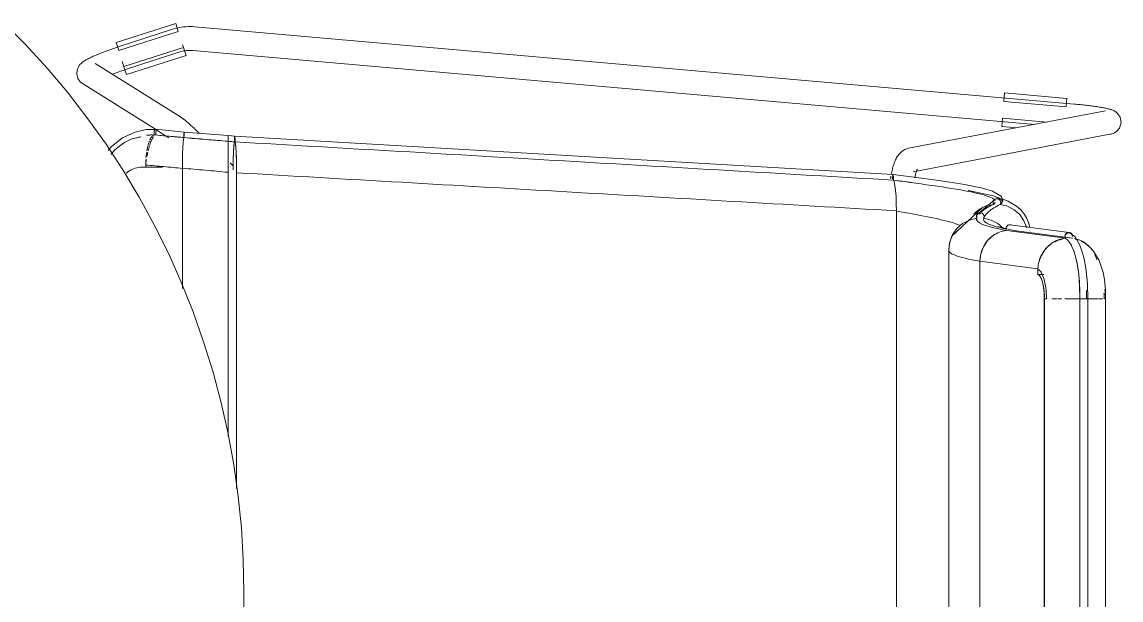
# Model space of a CAD drawing. Header units: millimetres. Extents: x 155920 to 295199, y -4084 to 97293.
# Drawn here: x 220799 to 221353, y 31786 to 32077 of the extents above; entities that cross this region are included whole.
import ezdxf

# ---------------------------------------------------------------- set-up
doc = ezdxf.new("R2010")
doc.units = ezdxf.units.MM
doc.header["$MEASUREMENT"] = 0
doc.layers.add('I-FURN', color=8, linetype='CONTINUOUS', lineweight=9)

msp = doc.modelspace()

# ---------------------------------------------------------------- linework, layer by layer
at = {"layer": 'I-FURN'}
for p, q in [((220800.77, 32066), (220789.52, 32077.38)), ((220846.44, 32067.01), (220876.44, 32076.7)), ((220876.44, 32076.7), (220877.07, 32074.75)), ((220847.74, 32062.97), (220877.75, 32072.65)), ((220874.8, 32073.7), (220847.99, 32064.99)), ((220874.85, 32073.71), (220874.8, 32073.7)), ((220875.94, 32074.04), (220874.85, 32073.71)), ((220877.05, 32074.33), (220875.94, 32074.04)), ((220878.17, 32074.57), (220877.05, 32074.33)), ((220877.07, 32074.75), (220877.71, 32072.77)), ((220879.29, 32074.76), (220878.17, 32074.57)), ((220880.42, 32074.91), (220879.29, 32074.76)), ((220881.56, 32075.02), (220880.42, 32074.91)), ((220882.7, 32075.08), (220881.56, 32075.02)), ((220883.84, 32075.09), (220882.7, 32075.08)), ((220884.99, 32075.06), (220883.84, 32075.09)), ((220886.13, 32074.99), (220884.99, 32075.06)), ((221329.45, 32036.04), (220886.13, 32074.98)), ((220811.56, 32054.19), (220800.77, 32066)), ((220847.07, 32065.06), (220846.44, 32067.01)), ((220879.95, 32065.85), (220880.32, 32064.68)), ((220833.38, 32059.38), (220833.88, 32059.62)), ((220833.88, 32059.62), (220834.38, 32059.85)), ((220834.38, 32059.85), (220834.91, 32060.09)), ((220834.91, 32060.09), (220835.46, 32060.33)), ((220835.46, 32060.33), (220836.02, 32060.57)), ((220836.02, 32060.57), (220836.6, 32060.82)), ((220836.6, 32060.82), (220837.19, 32061.06)), ((220837.19, 32061.06), (220837.8, 32061.31)), ((220837.8, 32061.31), (220838.43, 32061.56)), ((220838.43, 32061.56), (220839.07, 32061.81)), ((220839.07, 32061.81), (220839.72, 32062.07)), ((220839.72, 32062.07), (220840.39, 32062.32)), ((220840.39, 32062.32), (220841.07, 32062.58)), ((220841.07, 32062.58), (220841.75, 32062.83)), ((220841.75, 32062.83), (220842.45, 32063.09)), ((220842.45, 32063.09), (220843.16, 32063.34)), ((220843.16, 32063.34), (220843.88, 32063.59)), ((220843.88, 32063.59), (220844.6, 32063.85)), ((220844.6, 32063.85), (220845.33, 32064.1)), ((220845.33, 32064.1), (220846.06, 32064.35)), ((220846.06, 32064.35), (220846.8, 32064.59)), ((220846.8, 32064.59), (220847.54, 32064.84)), ((220847.7, 32063.08), (220847.07, 32065.06)), ((220847.54, 32064.84), (220847.99, 32064.99)), ((220880.35, 32064.59), (220850.35, 32054.9)), ((220851.65, 32050.85), (220881.66, 32060.54)), ((220851.7, 32053.57), (220878.51, 32062.28)), ((220878.51, 32062.28), (220879.14, 32062.48)), ((220879.14, 32062.48), (220879.79, 32062.64)), ((220879.79, 32062.64), (220880.43, 32062.78)), ((220880.39, 32064.47), (220881.03, 32062.5)), ((220880.43, 32062.78), (220881.08, 32062.9)), ((220881.03, 32062.5), (220881.66, 32060.54)), ((220881.08, 32062.9), (220881.74, 32062.99)), ((220881.74, 32062.99), (220882.4, 32063.05)), ((220882.4, 32063.05), (220883.06, 32063.09)), ((220883.06, 32063.09), (220883.72, 32063.09)), ((220883.72, 32063.09), (220884.39, 32063.08)), ((220884.39, 32063.08), (220885.05, 32063.03)), ((220885.05, 32063.03), (220885.08, 32063.03)), ((220885.08, 32063.03), (221309.58, 32025.74)), ((220821.87, 32041.95), (220811.56, 32054.19)), ((220826.71, 32053.15), (220827.23, 32054.53)), ((220827.23, 32054.53), (220827.8, 32055.45)), ((220827.8, 32055.45), (220828.31, 32056.08)), ((220828.31, 32056.08), (220828.78, 32056.54)), ((220828.78, 32056.54), (220829.21, 32056.91)), ((220829.21, 32056.91), (220829.61, 32057.22)), ((220829.61, 32057.22), (220830, 32057.5)), ((220830, 32057.5), (220830.39, 32057.76)), ((220830.39, 32057.76), (220830.78, 32058)), ((220830.78, 32058), (220831.18, 32058.23)), ((220831.18, 32058.23), (220831.59, 32058.46)), ((220831.59, 32058.46), (220832.01, 32058.69)), ((220832.01, 32058.69), (220832.45, 32058.92)), ((220832.45, 32058.92), (220832.91, 32059.15)), ((220832.91, 32059.15), (220833.38, 32059.38)), ((220879.42, 32029.19), (220835.84, 32056.5)), ((220849.51, 32057.47), (220850.31, 32054.99)), ((220851.02, 32052.81), (220850.38, 32054.78)), ((220826.53, 32051.18), (220826.71, 32053.15)), ((220827.12, 32048.95), (220826.53, 32051.18)), ((220828.34, 32047.22), (220827.12, 32048.95)), ((220844.72, 32051.13), (220845.35, 32051.37)), ((220845.35, 32051.37), (220845.98, 32051.6)), ((220845.98, 32051.6), (220846.63, 32051.84)), ((220846.63, 32051.84), (220847.29, 32052.07)), ((220847.29, 32052.07), (220847.95, 32052.31)), ((220847.95, 32052.31), (220848.63, 32052.54)), ((220848.63, 32052.54), (220849.3, 32052.78)), ((220849.3, 32052.78), (220849.99, 32053.01)), ((220849.99, 32053.01), (220850.68, 32053.24)), ((220850.68, 32053.24), (220851.37, 32053.47)), ((220851.65, 32050.85), (220851.02, 32052.81)), ((220851.37, 32053.47), (220851.7, 32053.57)), ((220828.34, 32047.22), (220829.47, 32046.33)), ((220829.47, 32046.33), (220866.23, 32023.29)), ((220831.68, 32029.31), (220821.87, 32041.95)), ((221294.07, 32037.5), (221294.25, 32039.57)), ((221294.25, 32039.57), (221294.43, 32041.61)), ((221294.43, 32041.61), (221325.84, 32038.85)), ((221325.84, 32038.85), (221325.66, 32036.81)), ((221345.3, 32032.56), (221246.01, 32013.74)), ((221294.06, 32037.38), (221325.47, 32034.62)), ((221325.66, 32036.81), (221325.48, 32034.74)), ((221329.6, 32036.02), (221329.45, 32036.04)), ((221330.36, 32035.95), (221329.6, 32036.02)), ((221331.11, 32035.88), (221330.36, 32035.95)), ((221331.86, 32035.81), (221331.11, 32035.88)), ((221332.6, 32035.74), (221331.86, 32035.81)), ((221333.34, 32035.66), (221332.6, 32035.74)), ((221334.07, 32035.58), (221333.34, 32035.66)), ((221334.8, 32035.5), (221334.07, 32035.58)), ((221335.52, 32035.42), (221334.8, 32035.5)), ((221336.22, 32035.34), (221335.52, 32035.42)), ((221336.92, 32035.25), (221336.22, 32035.34)), ((221337.61, 32035.17), (221336.92, 32035.25)), ((221338.29, 32035.08), (221337.61, 32035.17)), ((221338.95, 32034.99), (221338.29, 32035.08)), ((221339.6, 32034.91), (221338.95, 32034.99)), ((221340.23, 32034.82), (221339.6, 32034.91)), ((221340.85, 32034.73), (221340.23, 32034.82)), ((221341.46, 32034.63), (221340.85, 32034.73)), ((221342.04, 32034.54), (221341.46, 32034.63)), ((221342.61, 32034.45), (221342.04, 32034.54)), ((221343.16, 32034.36), (221342.61, 32034.45)), ((221343.69, 32034.26), (221343.16, 32034.36)), ((221344.21, 32034.17), (221343.69, 32034.26)), ((221344.7, 32034.07), (221344.21, 32034.17)), ((221345.18, 32033.98), (221344.7, 32034.07)), ((221345.64, 32033.88), (221345.18, 32033.98)), ((221346.09, 32033.78), (221345.64, 32033.88)), ((221346.51, 32033.68), (221346.09, 32033.78)), ((221346.93, 32033.58), (221346.51, 32033.68)), ((221347.33, 32033.47), (221346.93, 32033.58)), ((221347.72, 32033.36), (221347.33, 32033.47)), ((221348.12, 32033.23), (221347.72, 32033.36)), ((221348.52, 32033.09), (221348.12, 32033.23)), ((221348.95, 32032.92), (221348.52, 32033.09)), ((221349.43, 32032.71), (221348.95, 32032.92)), ((221349.99, 32032.4), (221349.43, 32032.71)), ((221350.69, 32031.92), (221349.99, 32032.4)), ((221351.6, 32031.07), (221350.69, 32031.92)), ((220840.97, 32016.29), (220831.68, 32029.31)), ((220879.42, 32029.19), (220879.75, 32028.98)), ((220879.75, 32028.98), (220880, 32028.79)), ((220880, 32028.79), (220880.23, 32028.62)), ((220880.23, 32028.62), (220880.45, 32028.45)), ((220880.45, 32028.45), (220880.68, 32028.27)), ((220880.68, 32028.27), (220880.91, 32028.08)), ((220880.91, 32028.08), (220881.15, 32027.87)), ((220881.15, 32027.87), (220881.4, 32027.66)), ((220881.4, 32027.66), (220881.67, 32027.43)), ((220881.67, 32027.43), (220881.95, 32027.19)), ((220881.95, 32027.19), (220882.24, 32026.93)), ((220882.24, 32026.93), (220882.55, 32026.66)), ((220882.55, 32026.66), (220882.87, 32026.37)), ((220882.87, 32026.37), (220883.21, 32026.07)), ((221292.94, 32024.7), (221293.12, 32026.74)), ((221293.12, 32026.74), (221293.3, 32028.81)), ((221315.92, 32026.94), (221293.32, 32028.93)), ((221352.64, 32029.41), (221351.6, 32031.07)), ((221352.29, 32023.9), (221353.12, 32026.65)), ((221353.12, 32026.65), (221352.64, 32029.41)), ((220849.67, 32019.04), (220855.98, 32021.94)), ((220855.98, 32021.94), (220861.63, 32023.15)), ((220861.63, 32023.15), (220867.09, 32023.24)), ((220880.69, 32021.94), (220866.2, 32023.36)), ((220866.6, 32023.06), (220873.05, 32019.02)), ((220880.6, 32021), (220880.59, 32020.55)), ((220880.59, 32020.55), (220880.6, 32021)), ((220880.62, 32021.39), (220880.6, 32021)), ((220880.6, 32021), (220880.62, 32021.38)), ((220880.64, 32021.68), (220880.62, 32021.39)), ((220880.62, 32021.38), (220880.64, 32021.68)), ((220880.66, 32021.87), (220880.64, 32021.68)), ((220880.66, 32021.87), (220880.69, 32021.94)), ((220880.69, 32021.94), (220880.66, 32021.87)), ((220902.89, 32020.11), (220880.69, 32021.94)), ((220880.71, 32021.88), (220880.69, 32021.94)), ((220880.69, 32021.94), (220880.71, 32021.87)), ((220880.74, 32021.69), (220880.71, 32021.88)), ((220880.71, 32021.87), (220880.74, 32021.69)), ((220880.76, 32021.4), (220880.74, 32021.69)), ((220880.74, 32021.69), (220880.76, 32021.39)), ((220880.78, 32021.02), (220880.76, 32021.4)), ((220880.76, 32021.39), (220880.78, 32021.01)), ((220880.79, 32020.56), (220880.78, 32021.02)), ((220880.78, 32021.01), (220880.79, 32020.56)), ((220883.21, 32026.07), (220883.56, 32025.75)), ((220883.56, 32025.75), (220883.93, 32025.42)), ((220883.93, 32025.42), (220884.3, 32025.08)), ((220884.3, 32025.08), (220884.69, 32024.72)), ((220884.69, 32024.72), (220885.09, 32024.36)), ((220885.09, 32024.36), (220885.51, 32023.98)), ((220885.51, 32023.98), (220885.93, 32023.58)), ((220885.93, 32023.58), (220886.37, 32023.18)), ((220886.37, 32023.18), (220886.81, 32022.77)), ((220886.81, 32022.77), (220887.27, 32022.34)), ((220887.27, 32022.34), (220887.73, 32021.91)), ((220887.73, 32021.91), (220888.2, 32021.47)), ((221292.94, 32024.7), (221300.84, 32024.01)), ((221347.95, 32020.85), (221347.53, 32020.77)), ((221348.46, 32020.99), (221347.95, 32020.85)), ((221349.08, 32021.2), (221348.46, 32020.99)), ((221349.88, 32021.58), (221349.08, 32021.2)), ((221350.97, 32022.33), (221349.88, 32021.58)), ((221352.29, 32023.9), (221350.97, 32022.33)), ((220849.74, 32002.91), (220840.97, 32016.29)), ((220844.14, 32014.7), (220849.67, 32019.04)), ((220845.8, 32012.97), (220850.38, 32016.46)), ((220850.38, 32016.46), (220854.06, 32018.37)), ((220880.23, 32016.46), (220880.07, 32013.99)), ((220880.08, 32014.03), (220880.23, 32016.47)), ((220880.23, 32016.48), (220880.4, 32018.2)), ((220880.4, 32018.2), (220880.23, 32016.46)), ((220880.4, 32018.2), (220880.6, 32019.09)), ((220880.6, 32019.09), (220880.4, 32018.2)), ((220880.59, 32020.55), (220880.59, 32020.06)), ((220880.59, 32020.05), (220880.59, 32020.55)), ((220880.59, 32020.06), (220880.59, 32019.56)), ((220880.59, 32019.56), (220880.59, 32020.05)), ((220880.59, 32019.56), (220880.6, 32019.09)), ((220880.6, 32019.09), (220880.59, 32019.56)), ((220880.78, 32019.1), (220880.79, 32019.58)), ((220880.79, 32019.57), (220880.78, 32019.1)), ((220880.79, 32020.07), (220880.79, 32020.56)), ((220880.79, 32020.56), (220880.79, 32020.07)), ((220902.85, 32014.64), (220902.87, 32016.39)), ((220902.87, 32016.39), (220902.85, 32014.64)), ((220902.88, 32017.28), (220902.87, 32016.39)), ((220902.87, 32016.39), (220902.88, 32017.27)), ((220902.88, 32019.56), (220902.89, 32019.86)), ((220902.89, 32019.86), (220902.88, 32019.57)), ((220902.88, 32019.57), (220902.88, 32019.19)), ((220902.88, 32019.18), (220902.88, 32019.56)), ((220902.88, 32019.19), (220902.88, 32018.73)), ((220902.88, 32018.73), (220902.88, 32019.18)), ((220902.88, 32018.24), (220902.88, 32018.73)), ((220902.88, 32018.73), (220902.88, 32018.24)), ((220902.88, 32017.74), (220902.88, 32018.24)), ((220902.88, 32018.24), (220902.88, 32017.75)), ((220902.88, 32017.75), (220902.88, 32017.28)), ((220902.88, 32017.27), (220902.88, 32017.74)), ((220902.89, 32020.11), (220906.25, 32019.84)), ((220902.89, 32020.04), (220902.89, 32020.11)), ((220902.89, 32020.11), (220902.89, 32020.04)), ((220902.89, 32020.05), (220902.89, 32020.11)), ((220902.89, 32020.11), (220902.89, 32020.05)), ((220902.9, 32019.56), (220902.9, 32019.18)), ((220902.9, 32019.18), (220902.9, 32019.56)), ((220902.9, 32019.18), (220902.9, 32018.72)), ((220902.9, 32018.73), (220902.9, 32019.18)), ((220902.9, 32018.24), (220902.9, 32018.73)), ((220902.9, 32018.72), (220902.9, 32018.23)), ((220902.9, 32017.74), (220902.9, 32018.24)), ((220902.9, 32018.23), (220902.9, 32017.74)), ((220902.9, 32017.74), (220902.9, 32017.27)), ((220902.9, 32017.27), (220902.9, 32017.74)), ((220902.91, 32016.37), (220902.93, 32014.62)), ((220902.93, 32014.62), (220902.91, 32016.37)), ((220905.94, 32016.1), (220905.75, 32014.34)), ((220906.15, 32017), (220905.94, 32016.1)), ((220906.15, 32018.9), (220906.14, 32018.45)), ((220906.14, 32018.45), (220906.14, 32017.96)), ((220906.14, 32017.96), (220906.14, 32017.47)), ((220906.14, 32017.47), (220906.15, 32017)), ((220906.17, 32019.29), (220906.15, 32018.9)), ((220906.19, 32019.58), (220906.17, 32019.29)), ((220906.22, 32019.77), (220906.19, 32019.58)), ((220906.25, 32019.84), (220906.22, 32019.77)), ((221238.16, 32000.55), (220906.25, 32019.84)), ((220906.28, 32019.77), (220906.25, 32019.84)), ((220906.3, 32019.59), (220906.28, 32019.77)), ((220906.33, 32019.29), (220906.3, 32019.59)), ((220906.34, 32018.91), (220906.33, 32019.29)), ((220906.36, 32018.46), (220906.34, 32018.91)), ((220906.35, 32017), (220906.36, 32017.47)), ((220906.56, 32016.12), (220906.35, 32017)), ((220906.36, 32017.97), (220906.36, 32018.46)), ((220906.36, 32017.47), (220906.36, 32017.97)), ((220906.75, 32014.37), (220906.56, 32016.12)), ((221248.24, 32001.95), (221347.53, 32020.77)), ((220842.46, 32012.6), (220844.14, 32014.7)), ((220843.81, 32010.58), (220845.8, 32012.97)), ((220879.89, 32007.45), (220879.96, 32010.89)), ((220879.96, 32010.89), (220879.89, 32007.45)), ((220879.96, 32010.95), (220880.08, 32014.03)), ((220880.07, 32013.99), (220879.96, 32010.89)), ((220902.84, 32012.14), (220902.83, 32009.01)), ((220902.83, 32009.01), (220902.84, 32012.13)), ((220902.84, 32012.14), (220902.85, 32014.64)), ((220902.85, 32014.64), (220902.84, 32012.14)), ((220902.93, 32014.62), (220902.94, 32012.12)), ((220902.94, 32012.12), (220902.93, 32014.62)), ((220902.94, 32012.12), (220902.95, 32009)), ((220902.95, 32009), (220902.94, 32012.12)), ((220905.58, 32011.85), (220905.46, 32008.73)), ((220905.75, 32014.34), (220905.58, 32011.85)), ((220906.92, 32011.86), (220906.75, 32014.37)), ((220907.04, 32008.73), (220906.92, 32011.86)), ((221240.67, 32010.11), (221240.32, 32009.57)), ((221241.08, 32010.64), (221240.67, 32010.11)), ((221241.53, 32011.17), (221241.08, 32010.64)), ((221242.05, 32011.69), (221241.53, 32011.17)), ((221242.64, 32012.2), (221242.05, 32011.69)), ((221243.33, 32012.68), (221242.64, 32012.2)), ((221244.12, 32013.12), (221243.33, 32012.68)), ((221245.02, 32013.48), (221244.12, 32013.12)), ((221246.01, 32013.74), (221245.02, 32013.48)), ((220869.82, 32004.3), (220860.06, 32004.3)), ((220861.31, 32004.24), (220861.31, 32005.29)), ((220879.86, 32003.71), (220879.89, 32007.36)), ((220879.89, 32007.35), (220879.86, 32003.59)), ((220902.83, 32009.01), (220902.83, 32005.44)), ((220902.83, 32005.44), (220902.83, 32009)), ((220902.83, 32001.65), (220902.83, 32005.44)), ((220902.83, 32005.44), (220902.83, 32001.65)), ((220902.95, 32005.44), (220902.95, 32001.66)), ((220902.95, 32001.66), (220902.95, 32005.44)), ((220905.5, 32004.87), (220903.97, 32006.35)), ((220905.38, 32005.18), (220905.36, 32002.92)), ((220905.46, 32008.73), (220905.38, 32005.18)), ((220907.12, 32005.17), (220907.04, 32008.73)), ((220907.14, 32001.39), (220907.12, 32005.17)), ((221238.14, 32004.42), (221237.97, 32003.79)), ((221238.32, 32005.03), (221238.14, 32004.42)), ((221238.52, 32005.64), (221238.32, 32005.03)), ((221238.72, 32006.23), (221238.52, 32005.64)), ((221238.94, 32006.81), (221238.72, 32006.23)), ((221239.18, 32007.38), (221238.94, 32006.81)), ((221239.43, 32007.94), (221239.18, 32007.38)), ((221239.7, 32008.5), (221239.43, 32007.94)), ((221239.99, 32009.03), (221239.7, 32008.5)), ((221240.32, 32009.57), (221239.99, 32009.03)), ((220857.97, 31989.19), (220849.74, 32002.91)), ((220879.86, 32003.59), (220879.86, 31943.1)), ((220879.86, 31943.1), (220879.86, 32003.59)), ((220902.83, 31868.65), (220902.83, 32001.65)), ((220902.83, 32001.65), (220902.83, 31868.65)), ((220907.14, 31842.29), (220907.14, 32001.39)), ((220907.14, 32001.39), (220907.14, 31842.29)), ((221237.03, 31999.03), (221236.93, 31998.3)), ((221237.13, 31999.74), (221237.03, 31999.03)), ((221237.38, 32001.14), (221237.25, 32000.45)), ((221237.51, 32001.82), (221237.38, 32001.14)), ((221237.65, 32002.49), (221237.51, 32001.82)), ((221237.81, 32003.14), (221237.65, 32002.49)), ((221237.97, 32003.79), (221237.81, 32003.14)), ((221237.94, 31998.69), (221237.95, 31999.19)), ((221237.95, 31999.18), (221237.94, 31998.69)), ((221237.94, 31998.69), (221237.95, 31998.19)), ((221237.95, 31998.19), (221237.94, 31998.69)), ((221237.95, 31999.19), (221237.98, 31999.64)), ((221237.98, 31999.63), (221237.95, 31999.18)), ((221237.98, 31999.64), (221238.01, 32000.02)), ((221238.01, 32000.01), (221237.98, 31999.63)), ((221238.01, 32000.02), (221238.06, 32000.31)), ((221238.06, 32000.3), (221238.01, 32000.01)), ((221238.11, 32000.49), (221238.06, 32000.3)), ((221238.06, 32000.31), (221238.11, 32000.49)), ((221238.16, 32000.55), (221238.11, 32000.49)), ((221238.11, 32000.49), (221238.16, 32000.55)), ((221238.16, 32000.55), (221250.01, 31998.99)), ((221238.21, 32000.48), (221238.16, 32000.55)), ((221238.16, 32000.55), (221238.21, 32000.48)), ((221238.26, 32000.28), (221238.21, 32000.48)), ((221238.21, 32000.48), (221238.26, 32000.29)), ((221238.26, 32000.29), (221238.31, 31999.99)), ((221238.31, 31999.98), (221238.26, 32000.28)), ((221238.31, 31999.99), (221238.34, 31999.6)), ((221238.34, 31999.6), (221238.31, 31999.98)), ((221238.36, 31999.14), (221238.34, 31999.6)), ((221238.34, 31999.6), (221238.36, 31999.15)), ((221238.36, 31999.15), (221238.37, 31998.65)), ((221238.37, 31998.65), (221238.36, 31999.14)), ((221238.37, 31998.15), (221238.37, 31998.65)), ((221238.37, 31998.65), (221238.37, 31998.16)), ((221249.26, 31999.4), (221249.17, 31998.91)), ((221249.37, 31999.87), (221249.26, 31999.4)), ((221249.47, 32000.32), (221249.37, 31999.87)), ((221249.57, 32000.74), (221249.47, 32000.32)), ((221249.68, 32001.13), (221249.57, 32000.74)), ((221249.79, 32001.5), (221249.68, 32001.13)), ((221249.9, 32001.84), (221249.79, 32001.5)), ((221250, 32002.14), (221249.9, 32001.84)), ((221250.11, 32002.41), (221250, 32002.14)), ((221250.01, 31998.99), (221259.94, 31997.64)), ((221250.2, 32002.64), (221250.11, 32002.41)), ((221250.29, 32002.83), (221250.2, 32002.64)), ((221250.36, 32002.99), (221250.29, 32002.83)), ((221250.41, 32003.07), (221250.36, 32002.99)), ((221250.45, 32003.15), (221250.41, 32003.07)), ((221250.47, 32003.17), (221250.45, 32003.15)), ((221238.37, 31998.16), (221238.35, 31997.68)), ((221238.35, 31997.68), (221238.37, 31998.15)), ((221238.35, 31997.68), (221238.75, 31996.78)), ((221238.75, 31996.78), (221238.35, 31997.68)), ((221238.75, 31996.78), (221239.11, 31995.04)), ((221239.11, 31995.03), (221238.75, 31996.78)), ((221239.11, 31995.04), (221239.42, 31992.57)), ((221239.43, 31992.54), (221239.11, 31995.03)), ((221259.94, 31997.64), (221267.96, 31996.46)), ((221267.96, 31996.46), (221274.28, 31995.42)), ((221274.28, 31995.42), (221283.3, 31993.62)), ((221283.3, 31993.62), (221288.29, 31992.21)), ((220865.64, 31975.15), (220857.97, 31989.19)), ((221239.43, 31992.54), (221239.66, 31989.49)), ((221239.66, 31989.44), (221239.43, 31992.54)), ((221239.66, 31989.44), (221239.82, 31985.97)), ((221239.82, 31985.9), (221239.66, 31989.44)), ((221280.14, 31991.71), (221276.07, 31992.44)), ((221288.66, 31989.82), (221280.14, 31991.71)), ((221289.69, 31988.11), (221280.27, 31979.99)), ((221288.29, 31992.21), (221292.93, 31989.44)), ((221296.29, 31987.14), (221288.66, 31989.82)), ((221289.19, 31987.78), (221288.87, 31987.4)), ((221288.88, 31987.4), (221289.19, 31987.78)), ((221289.19, 31987.78), (221289.6, 31988.07)), ((221289.6, 31988.07), (221289.19, 31987.78)), ((221289.41, 31987.96), (221289.63, 31988.09)), ((221289.6, 31988.07), (221290.06, 31988.25)), ((221290.06, 31988.25), (221289.6, 31988.07)), ((221290.06, 31988.25), (221290.54, 31988.31)), ((221290.54, 31988.31), (221290.06, 31988.25)), ((221290.54, 31988.31), (221291.03, 31988.23)), ((221291.03, 31988.24), (221290.54, 31988.31)), ((221291.48, 31988.04), (221291.03, 31988.24)), ((221291.03, 31988.23), (221291.48, 31988.04)), ((221291.48, 31988.04), (221291.87, 31987.74)), ((221291.88, 31987.74), (221291.48, 31988.04)), ((221291.87, 31987.74), (221292.18, 31987.35)), ((221292.18, 31987.36), (221291.88, 31987.74)), ((221292.93, 31989.44), (221293.46, 31987.26)), ((221239.82, 31985.9), (221239.88, 31982.21)), ((221239.88, 31982.13), (221239.82, 31985.9)), ((221239.88, 31598.73), (221239.88, 31982.13)), ((221239.88, 31982.13), (221239.88, 31598.73)), ((221283.49, 31984), (221267.8, 31969.4)), ((221281.82, 31983.06), (221278.98, 31980.66)), ((221278.98, 31980.66), (221281.82, 31983.05)), ((221281.82, 31983.05), (221285.15, 31984.7)), ((221285.14, 31984.7), (221281.82, 31983.06)), ((221288.76, 31985.49), (221285.14, 31984.7)), ((221285.15, 31984.7), (221288.76, 31985.49)), ((221288.58, 31986.46), (221288.67, 31986.95)), ((221288.67, 31986.95), (221288.58, 31986.46)), ((221288.61, 31985.96), (221288.58, 31986.46)), ((221288.58, 31986.46), (221288.61, 31985.96)), ((221288.76, 31985.49), (221288.61, 31985.96)), ((221288.61, 31985.96), (221288.76, 31985.49)), ((221288.67, 31986.95), (221288.88, 31987.4)), ((221288.87, 31987.4), (221288.67, 31986.95)), ((221292.38, 31986.9), (221292.18, 31987.36)), ((221292.18, 31987.35), (221292.37, 31986.9)), ((221292.41, 31985.91), (221292.24, 31985.44)), ((221292.25, 31985.44), (221292.41, 31985.91)), ((221295.88, 31984.53), (221292.25, 31985.44)), ((221292.37, 31986.9), (221292.45, 31986.4)), ((221292.45, 31986.41), (221292.38, 31986.9)), ((221292.41, 31985.91), (221292.45, 31986.41)), ((221292.45, 31986.4), (221292.41, 31985.91)), ((221293.46, 31987.26), (221293.17, 31986.34)), ((221299.2, 31982.79), (221295.88, 31984.53)), ((221300.4, 31984.64), (221296.29, 31987.14)), ((221302.02, 31980.31), (221299.2, 31982.79)), ((221302.36, 31982.9), (221300.4, 31984.64)), ((221304.05, 31980.93), (221302.36, 31982.9)), ((221276.65, 31977.58), (221273.26, 31975.83)), ((221273.27, 31975.83), (221276.65, 31977.58)), ((221280.37, 31978.48), (221276.65, 31977.58)), ((221280.25, 31979.94), (221280.17, 31979.45)), ((221280.17, 31979.44), (221280.25, 31979.93)), ((221280.17, 31979.45), (221280.21, 31978.95)), ((221280.21, 31978.95), (221280.17, 31979.44)), ((221280.37, 31978.48), (221280.21, 31978.95)), ((221280.21, 31978.95), (221280.37, 31978.48)), ((221280.45, 31980.39), (221280.25, 31979.94)), ((221280.25, 31979.93), (221280.45, 31980.38)), ((221280.4, 31980.29), (221280.35, 31977.41)), ((221280.45, 31980.38), (221280.77, 31980.77)), ((221280.77, 31980.77), (221280.45, 31980.39)), ((221280.77, 31980.77), (221281.17, 31981.06)), ((221281.17, 31981.06), (221280.77, 31980.77)), ((221281.17, 31981.06), (221281.63, 31981.25)), ((221281.63, 31981.25), (221281.17, 31981.06)), ((221281.63, 31981.25), (221282.12, 31981.32)), ((221282.12, 31981.32), (221281.63, 31981.25)), ((221282.12, 31981.32), (221282.61, 31981.25)), ((221282.61, 31981.25), (221282.12, 31981.32)), ((221282.61, 31981.25), (221283.07, 31981.06)), ((221283.07, 31981.06), (221282.61, 31981.25)), ((221283.07, 31981.06), (221283.48, 31980.77)), ((221283.48, 31980.77), (221283.07, 31981.06)), ((221283.48, 31980.77), (221283.79, 31980.38)), ((221283.79, 31980.39), (221283.48, 31980.77)), ((221283.99, 31979.94), (221283.79, 31980.39)), ((221283.79, 31980.38), (221283.99, 31979.93)), ((221284.03, 31978.95), (221283.87, 31978.48)), ((221283.88, 31978.48), (221284.04, 31978.95)), ((221287.59, 31977.58), (221283.88, 31978.48)), ((221284.16, 31979.16), (221283.98, 31978.72)), ((221284.08, 31979.45), (221283.99, 31979.94)), ((221283.99, 31979.93), (221284.07, 31979.44)), ((221284.07, 31979.44), (221284.03, 31978.95)), ((221284.04, 31978.95), (221284.08, 31979.45)), ((221290.98, 31975.83), (221287.59, 31977.58)), ((221304.2, 31977.23), (221302.02, 31980.31)), ((221305.42, 31978.73), (221304.05, 31980.93)), ((221305.6, 31973.71), (221304.2, 31977.23)), ((221306.45, 31976.36), (221305.42, 31978.73)), ((220872.74, 31960.81), (220865.64, 31975.15)), ((221270.39, 31973.32), (221268.21, 31970.19)), ((221268.22, 31970.18), (221270.39, 31973.32)), ((221270.39, 31973.32), (221273.27, 31975.83)), ((221273.26, 31975.83), (221270.39, 31973.32)), ((221290.95, 31974.32), (221293.39, 31973.57)), ((221293.86, 31973.32), (221290.98, 31975.83)), ((221293.39, 31973.57), (221299.68, 31972.19)), ((221295.24, 31973.8), (221295.16, 31973.3)), ((221295.16, 31973.3), (221295.2, 31972.81)), ((221295.43, 31974.25), (221295.24, 31973.8)), ((221295.35, 31972.34), (221325.05, 31968.49)), ((221295.73, 31974.63), (221295.43, 31974.25)), ((221296.12, 31974.93), (221295.73, 31974.63)), ((221296.56, 31975.11), (221296.12, 31974.93)), ((221297.03, 31975.18), (221296.56, 31975.11)), ((221297.5, 31975.12), (221297.03, 31975.18)), ((221297.26, 31975.17), (221327.04, 31971.31)), ((221297.94, 31974.93), (221297.5, 31975.12)), ((221298.9, 31972.32), (221328.59, 31968.47)), ((221307.11, 31973.85), (221306.45, 31976.36)), ((221327.53, 31970.95), (221329.92, 31969.06)), ((221266.67, 31966.04), (221266.23, 31962.29)), ((221266.38, 31962.83), (221266.86, 31966.62)), ((221266.85, 31966.62), (221266.38, 31962.83)), ((221268.39, 31970.5), (221266.67, 31966.04)), ((221268.21, 31970.19), (221266.85, 31966.62)), ((221266.86, 31966.62), (221268.22, 31970.18)), ((221267.8, 31969.4), (221267.09, 31967.48)), ((221285.85, 31967.22), (221283.77, 31964.11)), ((221288.59, 31969.71), (221285.85, 31967.22)), ((221322.63, 31969.24), (221327.4, 31968.63)), ((221329.92, 31969.06), (221332.22, 31965.23)), ((221333.03, 31966.93), (221335.3, 31965.6)), ((221335.3, 31965.6), (221337.37, 31963.93)), ((220879.26, 31946.2), (220872.74, 31960.81)), ((221266.23, 31962.29), (221266.23, 31657.49)), ((221266.38, 31618.04), (221266.38, 31962.83)), ((221266.38, 31962.83), (221266.38, 31618.04)), ((221282.45, 31960.56), (221281.98, 31956.79)), ((221283.77, 31964.11), (221282.45, 31960.56)), ((221329.27, 31962.02), (221329.08, 31962.53)), ((221330.15, 31959.19), (221329.27, 31962.02)), ((221332.22, 31965.23), (221333.41, 31962.07)), ((221333.41, 31962.07), (221334.49, 31958.02)), ((221337.37, 31963.93), (221339.2, 31961.95)), ((221339.2, 31961.95), (221342.07, 31957.23)), ((221281.98, 31956.79), (221311.25, 31952.93)), ((221281.98, 31624.08), (221281.98, 31956.79)), ((221281.98, 31956.79), (221281.98, 31624.08)), ((221330.95, 31955.69), (221330.15, 31959.19)), ((221331.78, 31950.26), (221330.95, 31955.69)), ((221334.49, 31958.02), (221335.36, 31953.31)), ((221342.07, 31957.23), (221344.09, 31951.08)), ((221311.25, 31952.93), (221311.19, 31950.21)), ((221314.19, 31950.21), (221311.19, 31950.21)), ((221311.19, 31950.21), (221312.05, 31949.57)), ((221312.05, 31949.57), (221312.84, 31948.22)), ((221332.26, 31944.27), (221331.78, 31950.26)), ((221335.36, 31953.31), (221336.16, 31945.42)), ((221344.09, 31951.08), (221344.74, 31947.59)), ((220885.2, 31931.34), (220879.26, 31946.2)), ((221312.84, 31948.22), (221313.51, 31946.24)), ((221313.51, 31946.24), (221314.02, 31943.75)), ((221314.02, 31943.75), (221314.33, 31940.9)), ((221332.34, 31937.86), (221332.26, 31944.27)), ((221336.16, 31945.42), (221336.31, 31937.86)), ((221344.74, 31947.59), (221345.26, 31942.38)), ((221314.33, 31940.9), (221314.44, 31937.86)), ((221314.44, 31937.86), (221314.44, 31643.01)), ((221314.5, 31643.01), (221314.5, 31937.86)), ((221318.36, 31937.86), (221320.82, 31937.86)), ((221321.34, 31937.86), (221323.18, 31937.86)), ((221324.81, 31937.86), (221327.83, 31937.86)), ((221328.37, 31937.86), (221327.83, 31937.86)), ((221332.37, 31937.86), (221328.56, 31937.86)), ((221328.56, 31937.86), (221332.37, 31937.86)), ((221332.34, 31937.86), (221332.34, 31643.01)), ((221332.35, 31937.86), (221336.31, 31937.86)), ((221332.46, 31937.86), (221332.35, 31937.86)), ((221332.68, 31937.86), (221332.46, 31937.86)), ((221333.01, 31937.86), (221332.68, 31937.86)), ((221333.43, 31937.86), (221333.01, 31937.86)), ((221333.9, 31937.86), (221333.43, 31937.86)), ((221334.4, 31937.86), (221333.9, 31937.86)), ((221334.89, 31937.86), (221334.4, 31937.86)), ((221335.34, 31937.86), (221334.89, 31937.86)), ((221335.74, 31937.86), (221335.34, 31937.86)), ((221336.04, 31937.86), (221335.74, 31937.86)), ((221336.24, 31937.86), (221336.04, 31937.86)), ((221339.09, 31937.86), (221336.06, 31937.86)), ((221336.06, 31937.86), (221339.08, 31937.86)), ((221336.31, 31937.86), (221336.24, 31937.86)), ((221336.31, 31643.01), (221336.31, 31937.86)), ((221339.24, 31937.86), (221341.82, 31937.86)), ((221342.1, 31937.86), (221343.85, 31937.86)), ((221345.04, 31937.86), (221345.33, 31937.86)), ((221345.34, 31937.86), (221345.17, 31937.86)), ((221345.26, 31942.38), (221345.34, 31937.86)), ((221345.34, 31643.01), (221345.34, 31937.86)), ((220890.53, 31916.26), (220885.2, 31931.34)), ((220895.26, 31900.98), (220890.53, 31916.26)), ((220899.37, 31885.51), (220895.26, 31900.98)), ((220902.87, 31869.9), (220899.37, 31885.51)), ((220905.73, 31854.16), (220902.87, 31869.9)), ((220907.96, 31838.32), (220905.73, 31854.16)), ((220909.56, 31822.4), (220907.96, 31838.32)), ((220910.52, 31806.43), (220909.56, 31822.4)), ((220910.84, 31790.43), (220910.52, 31806.43)), ((220910.75, 31781.8), (220910.84, 31790.43))]:
    msp.add_line(p, q, dxfattribs=at)
for centre, major_axis, ratio, start_param, end_param in [((221297.04, 31956.66), (0, 15.78), 0.955139, 0.354206, 0.595753), ((221297.04, 31956.66), (0, 15.78), 0.955139, 0.112537, 0.354036), ((221297.03, 31973.22), (0, 1.96), 0.955139, 5.775592, 8.064923), ((221297.04, 31956.66), (0, 15.78), 0.955139, 0.595876, 1.562553), ((221329.59, 31937.86), (-15.75, 0), 0.000004, 5.8107, 5.99294), ((221341.07, 31937.86), (0, 12.4), 0.287441, 4.712389, 4.950404)]:
    msp.add_ellipse(centre, major_axis=major_axis, ratio=ratio, start_param=start_param, end_param=end_param, dxfattribs=at)
for points, knots in [([(220865.64, 32020.53), (220865.62, 32020.67), (220865.59, 32020.96), (220865.57, 32021.38), (220865.58, 32021.75), (220865.61, 32022.04), (220865.64, 32022.31), (220865.69, 32022.56), (220865.75, 32022.79), (220865.82, 32022.98), (220865.92, 32023.18), (220866, 32023.28), (220866.05, 32023.31)], [0, 0, 0, 0, 0.0555556, 0.1111111, 0.1666667, 0.1944444, 0.2222222, 0.2777778, 0.3055556, 0.3333333, 0.3888889, 0.4444444, 0.4444444, 0.4444444, 0.4444444]), ([(220850.4, 32016.46), (220851.22, 32016.97), (220853.94, 32018.55), (220856.93, 32019.15), (220859.03, 32019.43)], [-0.4024189, -0.4024189, -0.4024189, -0.4024189, -0.3333333, -0.1789981, -0.1789981, -0.1789981, -0.1789981]), ([(220861.91, 32012.5), (220862.1, 32013.6), (220862.5, 32015.46), (220863.03, 32016.91), (220863.28, 32017.51)], [0.3333333, 0.3333333, 0.3333333, 0.3333333, 0.5, 0.6317809, 0.6317809, 0.6317809, 0.6317809]), ([(220905.36, 32002.92), (220905.37, 32004.95), (220905.43, 32008.17), (220905.58, 32011.96), (220905.8, 32015.31), (220906.01, 32016.71), (220906.15, 32017)], [-0.9335619, -0.9335619, -0.9335619, -0.9335619, -0.6666667, -0.5, -0.3333333, 0, 0, 0, 0]), ([(220906.25, 32019.84), (220906.27, 32019.84), (220906.3, 32019.7), (220906.33, 32019.31), (220906.35, 32018.93), (220906.36, 32018.47), (220906.36, 32017.97), (220906.36, 32017.47), (220906.35, 32017.15), (220906.35, 32017.01)], [-0.498493, -0.498493, -0.498493, -0.498493, -0.375, -0.3125, -0.25, -0.1875, -0.125, -0.0625, 0, 0, 0, 0]), ([(220906.35, 32017.01), (220906.49, 32016.73), (220906.7, 32015.34), (220906.92, 32011.98), (220907.05, 32008.81), (220907.13, 32005.21), (220907.14, 32002.66), (220907.14, 32001.39)], [-1, -1, -1, -1, -0.666667, -0.5, -0.333333, -0.166667, 0, 0, 0, 0]), ([(220851.42, 32001.13), (220852.32, 32001.9), (220855.32, 32003.83), (220858.92, 32004.46), (220861.31, 32004.24)], [0.5, 0.5, 0.5, 0.5, 0.6666667, 1, 1, 1, 1]), ([(221289.64, 31987.32), (221289.45, 31987.72), (221287.85, 31989.15), (221279.55, 31991.58), (221261.11, 31994.63), (221245.9, 31996.67), (221238.35, 31997.68)], [0.1500588, 0.1500588, 0.1500588, 0.1500588, 0.25, 0.5, 0.75, 1, 1, 1, 1]), ([(221292.25, 31985.44), (221293.8, 31986.46), (221293.57, 31987.74), (221290.54, 31989.03), (221289.82, 31989.28)], [0, 0, 0, 0, 0.25, 0.3133981, 0.3133981, 0.3133981, 0.3133981]), ([(221239.88, 31982.13), (221245.26, 31981.16), (221256.04, 31979.21), (221266.76, 31976.78), (221271, 31975.32), (221272.15, 31974.84)], [0, 0, 0, 0, 0.25, 0.5, 0.625, 0.625, 0.625, 0.625]), ([(221281.63, 31980.61), (221282.02, 31981.06), (221283.69, 31982.69), (221286.35, 31984.32), (221288.76, 31985.49)], [0.303693, 0.303693, 0.303693, 0.303693, 0.5, 1, 1, 1, 1]), ([(221284.16, 31979.16), (221284.63, 31980.09), (221286.41, 31982.18), (221289.84, 31984.28), (221292.24, 31985.44)], [0.0974621, 0.0974621, 0.0974621, 0.0974621, 0.5, 1, 1, 1, 1]), ([(221295.26, 31973.03), (221291.54, 31973.82), (221285.06, 31975.64), (221283.33, 31977.45), (221283.87, 31978.48)], [0.1122148, 0.1122148, 0.1122148, 0.1122148, 0.5, 1, 1, 1, 1]), ([(221328.64, 31969.35), (221328.64, 31969.49), (221328.62, 31969.71), (221328.55, 31970), (221328.46, 31970.27), (221328.28, 31970.59), (221327.99, 31970.91), (221327.63, 31971.14), (221327.28, 31971.28), (221326.97, 31971.32), (221326.7, 31971.33), (221326.43, 31971.3), (221326.18, 31971.22), (221325.93, 31971.11), (221325.62, 31970.92), (221325.29, 31970.59), (221325.05, 31970.2), (221324.94, 31969.84), (221324.87, 31969.47), (221324.87, 31969.03), (221324.98, 31968.67), (221325.05, 31968.49)], [0.1111111, 0.1111111, 0.1111111, 0.1111111, 0.1666667, 0.1944444, 0.2222222, 0.2777778, 0.3333333, 0.3888889, 0.4444444, 0.4791667, 0.5138889, 0.5486111, 0.5833333, 0.6180556, 0.6527778, 0.7222222, 0.7916667, 0.8263889, 0.8611111, 0.9305556, 1, 1, 1, 1]), ([(221324.96, 31969.74), (221325, 31969.86), (221325.1, 31970.09), (221325.38, 31970.51), (221325.92, 31970.96), (221326.8, 31971.22), (221327.58, 31970.99), (221328.09, 31970.59), (221328.39, 31970.21), (221328.58, 31969.75), (221328.61, 31969.42), (221328.62, 31969.25)], [-0.8125, -0.8125, -0.8125, -0.8125, -0.765625, -0.71875, -0.625, -0.5, -0.375, -0.3125, -0.25, -0.1875, -0.125, -0.125, -0.125, -0.125]), ([(221311.81, 31956.46), (221312.13, 31957.7), (221313.56, 31961.22), (221316.02, 31964.52), (221318.17, 31965.66)], [-0.8333333, -0.8333333, -0.8333333, -0.8333333, -0.6666667, -0.3333333, -0.3333333, -0.3333333, -0.3333333]), ([(221338.72, 31962.21), (221338.45, 31962.61), (221337.41, 31963.98), (221335.24, 31965.99), (221332.4, 31967.6), (221330.46, 31968.07), (221329.69, 31968.23)], [0.434972, 0.434972, 0.434972, 0.434972, 0.5, 0.6666667, 0.8333333, 0.9407177, 0.9407177, 0.9407177, 0.9407177]), ([(221266.23, 31962.29), (221266.23, 31961.46), (221268.61, 31959.63), (221276.25, 31957.8), (221281.98, 31956.79)], [0.0892846, 0.0892846, 0.0892846, 0.0892846, 0.5, 1, 1, 1, 1])]:
    msp.add_open_spline(points, degree=3, knots=knots, dxfattribs=at)
for points in [[(220866.95, 32023.18), (220866.9, 32023.14), (220866.81, 32023.02), (220866.67, 32022.72), (220866.56, 32022.33), (220866.46, 32021.88), (220866.4, 32021.39), (220866.37, 32020.89), (220866.37, 32020.57), (220866.37, 32020.43)], [(220858.4, 32019.56), (220857.67, 32019.36), (220856.95, 32019.12), (220856.25, 32018.86)], [(220861.65, 32020.35), (220862.46, 32020.44), (220863.29, 32020.45), (220864.11, 32020.44)], [(220864.81, 32020.49), (220864.16, 32020.48), (220863.51, 32020.44), (220862.87, 32020.38)], [(220864.21, 32017.7), (220863.92, 32017.06), (220863.64, 32016.32), (220863.38, 32015.5)], [(220863.47, 32017.98), (220863.8, 32018.67), (220864.5, 32019.82), (220865.25, 32020.38), (220865.64, 32020.53)], [(220865.29, 32019.52), (220864.96, 32019.11), (220864.64, 32018.59), (220864.33, 32017.95)], [(220880.6, 32019.09), (220878.07, 32019.33), (220873.04, 32019.81), (220868.08, 32020.29), (220865.64, 32020.53)], [(220880.78, 32019.1), (220878.41, 32019.34), (220876.04, 32019.57), (220873.7, 32019.81)], [(220880.6, 32019.09), (220884.31, 32018.79), (220891.73, 32018.18), (220899.16, 32017.58), (220902.88, 32017.28)], [(220880.78, 32019.1), (220884.43, 32018.8), (220888.08, 32018.5), (220891.73, 32018.19)], [(220895.34, 32017.89), (220895.75, 32017.86), (220896.16, 32017.83), (220896.57, 32017.79)], [(220906.35, 32017.01), (220905.77, 32017.05), (220904.62, 32017.14), (220903.46, 32017.23), (220902.88, 32017.27)], [(220906.15, 32017), (220905.61, 32017.04), (220904.52, 32017.13), (220903.44, 32017.22), (220902.9, 32017.27)], [(220906.15, 32017), (220906.13, 32017.59), (220906.14, 32019.1), (220906.21, 32019.84), (220906.25, 32019.84)], [(220906.35, 32017), (220961.75, 32013.78), (221072.52, 32007.34), (221183.11, 32000.9), (221238.35, 31997.68)], [(220861.47, 32009.01), (220861.55, 32009.91), (220861.65, 32010.79), (220861.78, 32011.64)], [(220862.37, 32011.82), (220862.23, 32011.17), (220862.1, 32010.51), (220861.98, 32009.83)], [(220863.22, 32015.07), (220862.97, 32014.27), (220862.74, 32013.4), (220862.53, 32012.48)], [(220859.79, 32004.3), (220860.29, 32004.31), (220860.8, 32004.29), (220861.31, 32004.24)], [(220861.31, 32005.29), (220861.32, 32006.24), (220861.35, 32007.17), (220861.41, 32008.08)], [(220879.86, 32003.59), (220876.72, 32003.9), (220870.48, 32004.49), (220864.33, 32005.03), (220861.31, 32005.29)], [(220861.72, 32008.13), (220861.66, 32007.66), (220861.6, 32007.18), (220861.56, 32006.7)], [(220879.86, 32003.71), (220883.68, 32003.37), (220887.51, 32003.02), (220891.33, 32002.68)], [(220891.33, 32002.68), (220895.16, 32002.34), (220898.99, 32001.99), (220902.83, 32001.65)], [(220907.14, 32001.39), (220962.67, 31998.19), (221018.2, 31994.99), (221073.63, 31991.8)], [(221247.52, 31996.51), (221244.49, 31996.89), (221241.42, 31997.28), (221238.36, 31997.67)], [(221073.63, 31991.8), (221129.1, 31988.6), (221184.52, 31985.41), (221239.88, 31982.21)], [(221288.76, 31985.49), (221289.18, 31985.78), (221289.47, 31986.07), (221289.62, 31986.36)], [(221295.35, 31972.34), (221289.85, 31973.36), (221281.79, 31975.41), (221279.82, 31977.45), (221280.37, 31978.48)], [(221325.05, 31968.49), (221323.81, 31968.35), (221321.44, 31967.76), (221318.1, 31966), (221315.26, 31963.47), (221313.07, 31960.33), (221311.65, 31956.73), (221311.29, 31954.22), (221311.25, 31952.93)], [(221319.54, 31966.51), (221320.8, 31967.21), (221322.17, 31967.61), (221323.55, 31967.95)], [(221324.9, 31968.76), (221324.88, 31968.84), (221324.86, 31969), (221324.87, 31969.17), (221324.87, 31969.25)], [(221325.04, 31968.29), (221325.77, 31967.94), (221327.18, 31966.63), (221329.07, 31962.93), (221330.6, 31957.86), (221331.71, 31951.72), (221332.34, 31944.86), (221332.42, 31940.21), (221332.37, 31937.86)], [(221330.01, 31968.01), (221330.66, 31967.85), (221331.31, 31967.65), (221331.94, 31967.41)], [(221266.38, 31962.83), (221266.28, 31962.65), (221266.23, 31962.47), (221266.23, 31962.29)], [(221340.9, 31957.46), (221340.64, 31958.42), (221340.29, 31959.35), (221339.86, 31960.25)], [(221311.27, 31952.68), (221312.38, 31952.43), (221314.55, 31949.04), (221315.51, 31941.65), (221315.57, 31937.86)], [(221314.49, 31938.7), (221314.44, 31941.48), (221314.16, 31944.62), (221313.55, 31946.24)], [(221335.76, 31942.12), (221335.79, 31940.71), (221335.8, 31939.29), (221335.77, 31937.86)], [(221345.03, 31942.83), (221345.18, 31941.25), (221345.26, 31939.57), (221345.25, 31937.86)]]:
    msp.add_open_spline(points, degree=3, dxfattribs=at)

doc.saveas('drawing.dxf')
